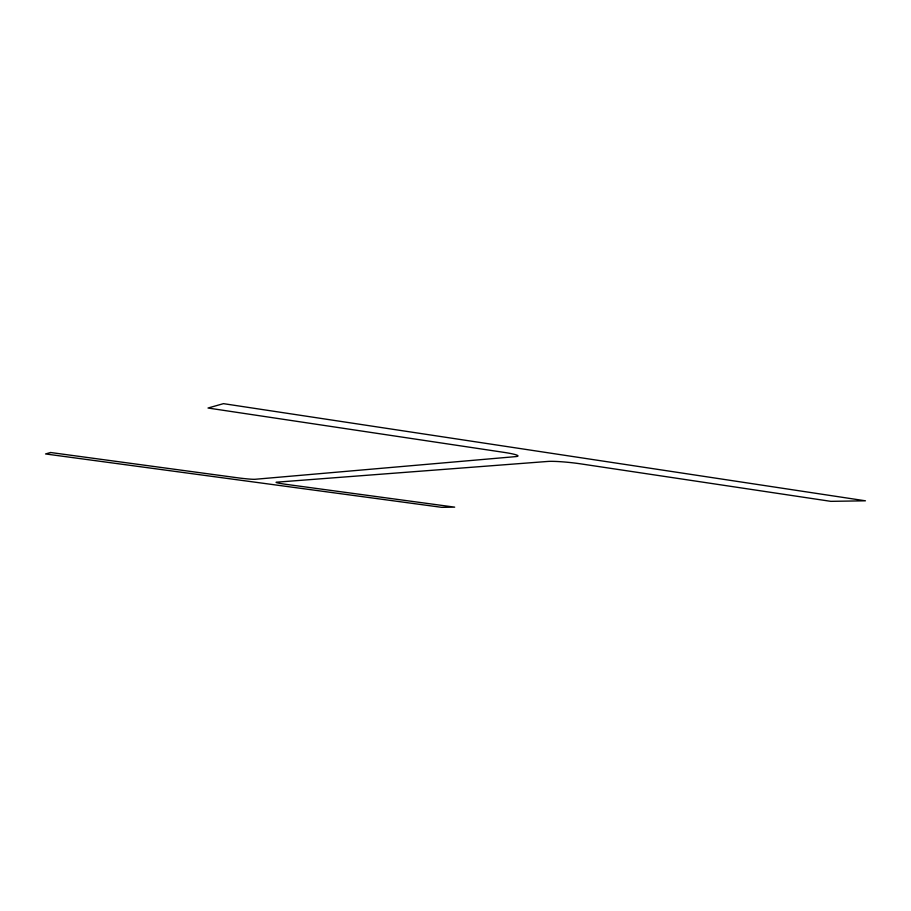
<?xml version="1.0" encoding="UTF-8"?>
<svg xmlns="http://www.w3.org/2000/svg" width="911" height="911" viewBox="0 0 911 911"><rect width="100%" height="100%" fill="white"/><g stroke="black" fill="none" stroke-linecap="round" stroke-linejoin="round"><path stroke-width="1.37" d="M50.629 452.516L45.55 453.951L441.812 507.347L454.691 507.142L286.714 484.436A15.111 0.854 6.8 0 1 276.625 482.181L547.887 461.433A24.267 2.141 5.9 0 1 580.683 463.858L830.821 501.346L865.45 500.811L223.468 403.653L208.027 408.026L503.817 452.346A24.586 2.232 6.2 0 1 515.672 456.616L255.205 479.277A15.316 0.865 6.9 0 1 236.666 477.671L50.629 452.516"/></g></svg>
